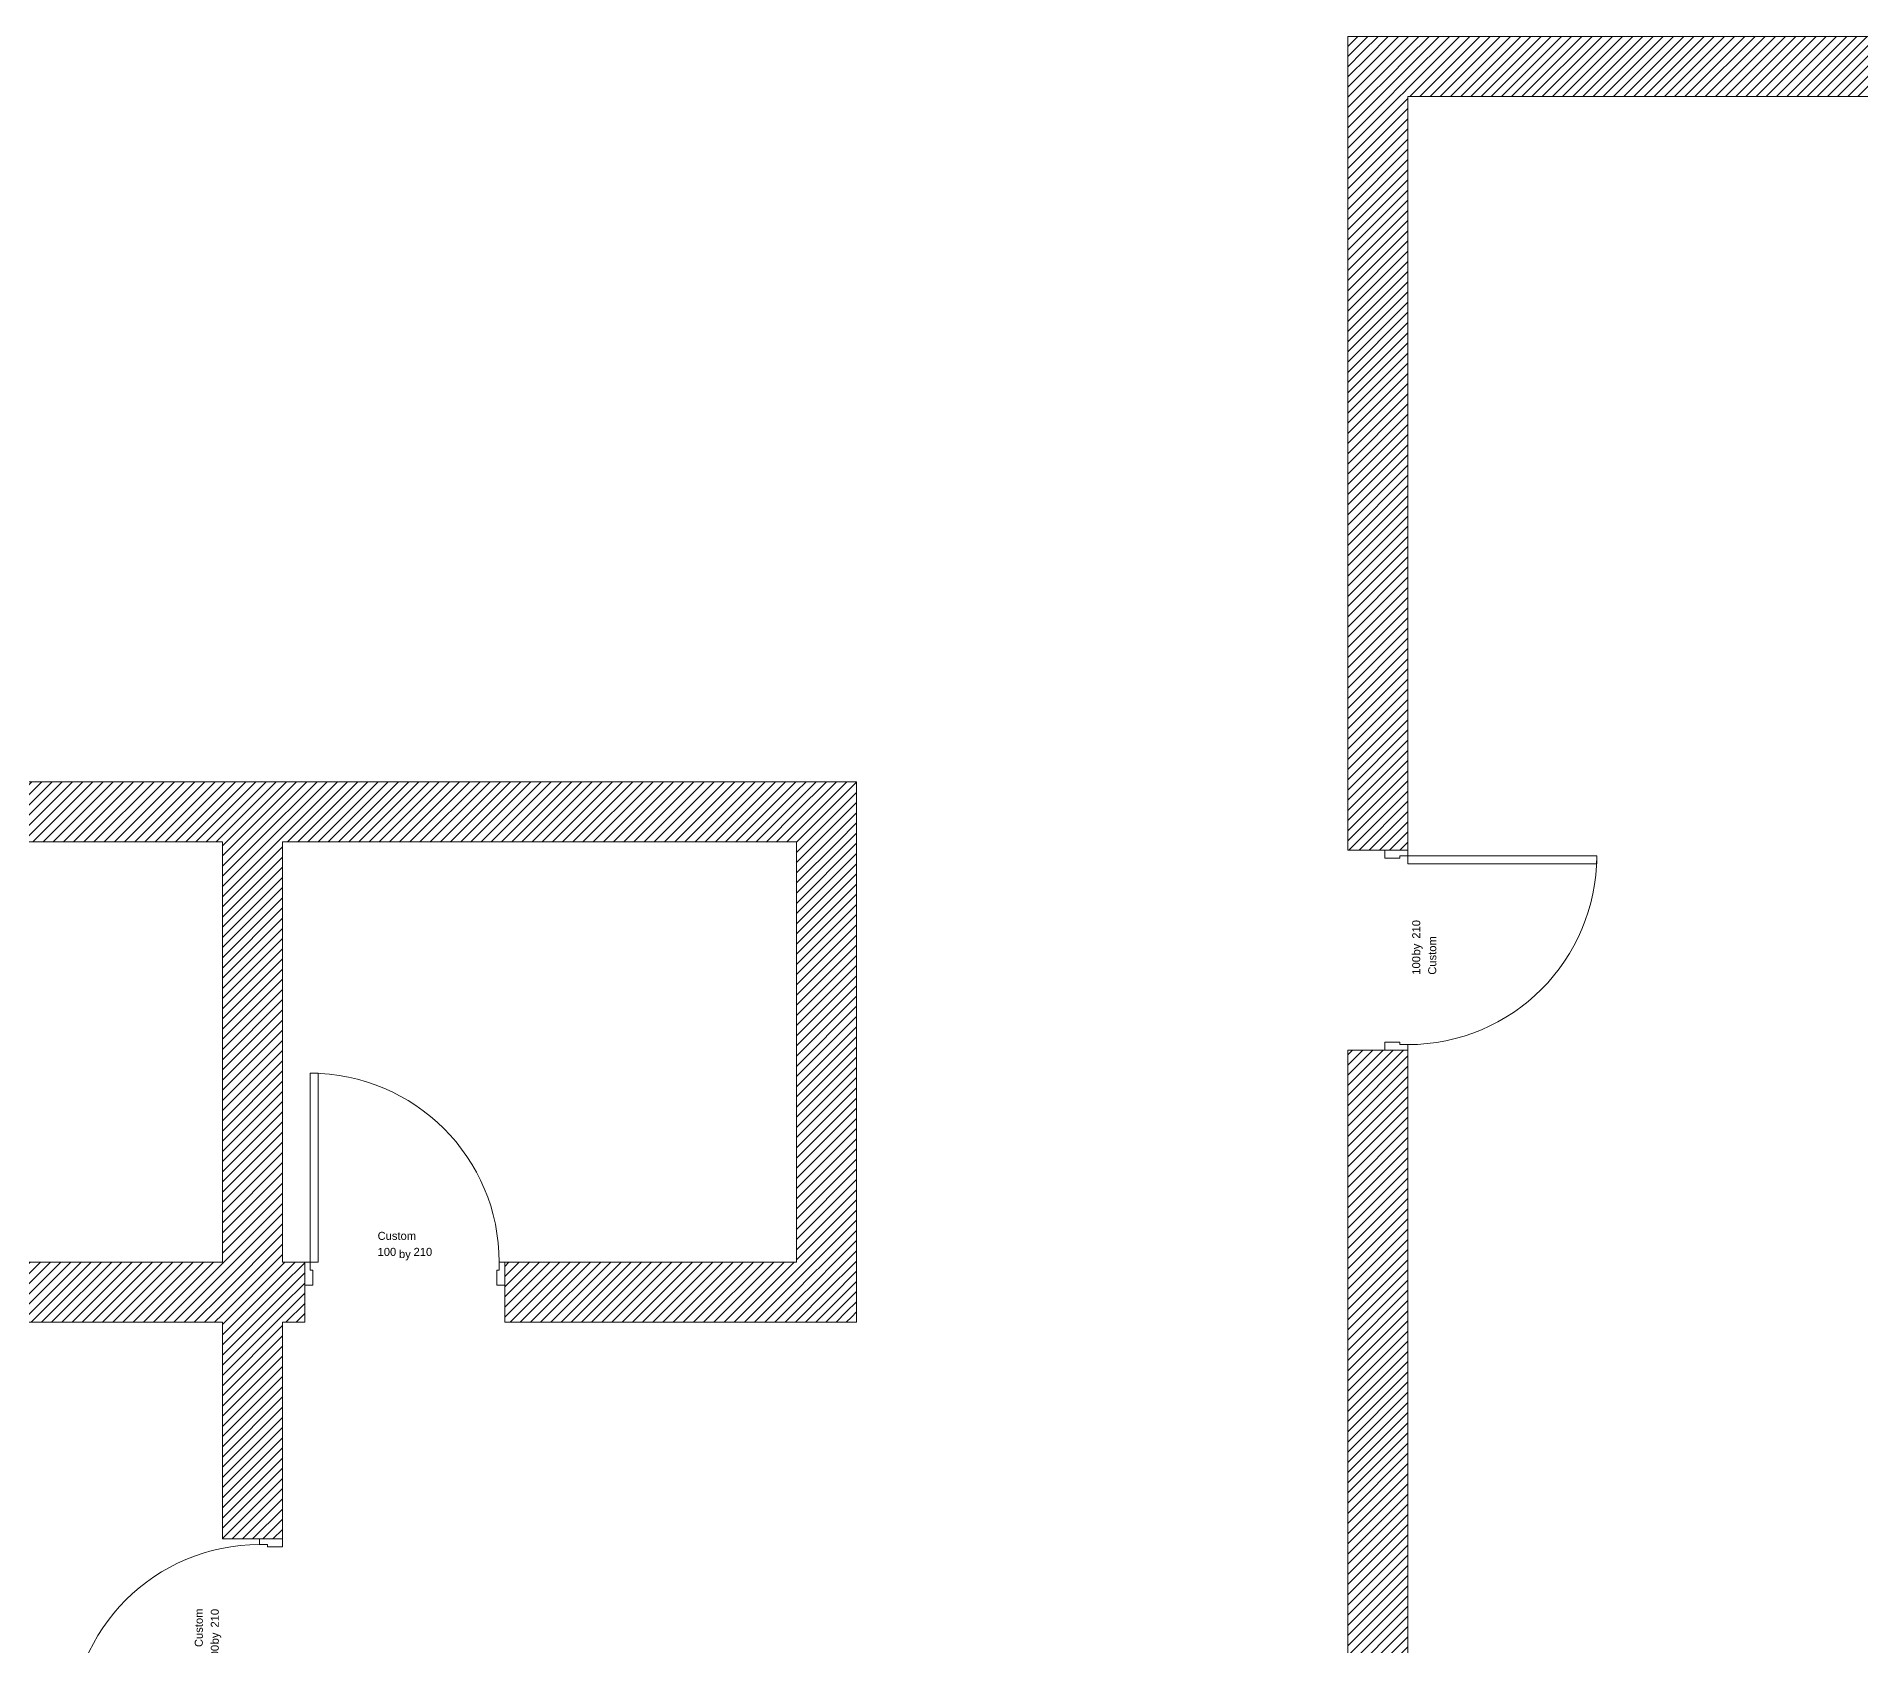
# Model space of a CAD drawing. Header units: millimetres. Extents: x -22335 to 45019, y -6963 to 26064.
# Drawn here: x 2618 to 11734, y 1536 to 9577 of the extents above; entities that cross this region are included whole.
import ezdxf
from ezdxf.enums import TextEntityAlignment as Align

# ---------------------------------------------------------------- set-up
doc = ezdxf.new("R2010")
doc.units = ezdxf.units.MM
doc.header["$MEASUREMENT"] = 0
for name, color, linetype in [('A_KONS_zid zunanji', 7, 'Continuous'), ('Archicad Door Markers', 7, 'Continuous'), ('Archicad Doors', 7, 'Continuous')]:
    doc.layers.add(name, color=color, linetype=linetype)
for name, color, linetype, lineweight in [('A_KONS_zid zunanji_Pen_No__27', 7, 'Continuous', 20), ('Archicad Door Markers_Pen_No__7', 7, 'Continuous', 13), ('Archicad Doors_Pen_No__27', 7, 'Continuous', 20), ('Archicad Window Markers_Pen_No__7', 7, 'Continuous', 13)]:
    doc.layers.add(name, color=color, linetype=linetype, lineweight=lineweight)
doc.layers.add('Archicad Doors_Pen_No__23', color=7, linetype='Continuous', lineweight=20, true_color=0xff6600)
doc.layers.add('Archicad Doors_Pen_No__3', color=7, linetype='Continuous', lineweight=13, true_color=0xff6600)
doc.styles.add('GENERATED_STYLE_1', font='arial.ttf')
pattern_1 = [(45, (0, 0), (-25.45584, 25.45584), [])]

# ---------------------------------------------------------------- blocks, each defined once
blk = doc.blocks.new('Door 27_2')
at = {"layer": 'Archicad Doors_Pen_No__23', "color": 30, "linetype": 'Continuous', "lineweight": 20, "true_color": 0xff6600}
for p, q in [((-472, 0), (-500, 0)), ((-500, 0), (-500, -115)), ((-472, -40), (-472, 0)), ((500, 0), (472, 0)), ((472, 0), (472, -40)), ((500, -115), (500, 0)), ((-460, -40), (-472, -40)), ((-460, -115), (-460, -40)), ((472, -40), (460, -40)), ((460, -40), (460, -115)), ((-500, -115), (-460, -115)), ((460, -115), (500, -115))]:
    blk.add_line(p, q, dxfattribs=at)
at = {"layer": 'Archicad Doors_Pen_No__27', "color": 7, "linetype": 'Continuous', "lineweight": 20}
for p, q in [((-500, 0), (-500, -115)), ((-500, 0), (-500, -115)), ((500, 0), (500, -115)), ((500, 0), (500, -115)), ((-500, -115), (-500, -300)), ((500, -115), (500, -300))]:
    blk.add_line(p, q, dxfattribs=at)
at = {"layer": 'Archicad Doors_Pen_No__3', "color": 30, "linetype": 'Continuous', "lineweight": 13, "true_color": 0xff6600}
for p, q in [((432, 0), (432, 944)), ((432, 944), (472, 944)), ((472, 944), (472, 0)), ((472, 0), (432, 0))]:
    blk.add_line(p, q, dxfattribs=at)
blk.add_arc((472, 0), 944, 90, 180, dxfattribs=at)
blk = doc.blocks.new('Basic Window-Door-Skylight Marker')
at = {"layer": 'Archicad Window Markers_Pen_No__7', "color": 7, "lineweight": 13, "style": 'GENERATED_STYLE_1'}
for tag, p in [('AC_WIDO_ID', (-158.6, 99.3)), ('AC_WIDO_A_SIZE', (-158.6, 19.3)), ('GS_Separator', (-21.3, 8.5)), ('AC_WIDO_B_SIZE', (67.1, 19.3))]:
    blk.add_attdef(tag, text='', height=40, dxfattribs=at).set_placement(p, align=Align.BOTTOM_LEFT)
blk = doc.blocks.new('Wall_25', base_point=(9171.5, -6834))
at = {"layer": 'A_KONS_zid zunanji', "linetype": 'Continuous', "lineweight": 0, "true_color": 0x000000}
h = blk.add_hatch(dxfattribs=at)
h.set_pattern_fill('Navadna_NF_Opeka', color=18, style=0, pattern_type=2)
h.set_pattern_definition(pattern_1)
h.paths.add_polyline_path([(9471.5, 9577.1), (9171.5, 9577.1), (9471.5, 9277.1)])
h = blk.add_hatch(dxfattribs=at)
h.set_pattern_fill('Navadna_NF_Opeka', color=18, style=0, pattern_type=2)
h.set_pattern_definition(pattern_1)
h.paths.add_polyline_path([(9471.5, 9277.1), (9171.5, 9577.1), (9171.5, 9277.1)])
h = blk.add_hatch(dxfattribs=at)
h.set_pattern_fill('Navadna_NF_Opeka', color=18, style=0, pattern_type=2)
h.set_pattern_definition(pattern_1)
h.paths.add_polyline_path([(9471.5, 9277.1), (9171.5, 9277.1), (9171.5, 5511.1), (9471.5, 5511.1)])
h = blk.add_hatch(dxfattribs=at)
h.set_pattern_fill('Navadna_NF_Opeka', color=18, style=0, pattern_type=2)
h.set_pattern_definition(pattern_1)
h.paths.add_polyline_path([(9471.5, 4511.1), (9171.5, 4511.1), (9171.5, -6534), (9471.5, -6534)])
at = {"layer": 'A_KONS_zid zunanji_Pen_No__27', "color": 7, "linetype": 'Continuous', "lineweight": 20}
for p, q in [((9356.5, 5511.1), (9171.5, 5511.1)), ((9471.5, 5511.1), (9356.5, 5511.1)), ((9356.5, 4511.1), (9171.5, 4511.1)), ((9471.5, 4511.1), (9356.5, 4511.1))]:
    blk.add_line(p, q, dxfattribs=at)
at = {"layer": 'A_KONS_zid zunanji_Pen_No__27', "color": 7, "linetype": 'Continuous', "lineweight": 20, "flags": 128}
for points in [[(9171.5, 9577.1), (9471.5, 9577.1)], [(9171.5, 9577.1), (9171.5, 5511.1)], [(9471.5, 5511.1), (9471.5, 9277.1)], [(9171.5, 4511.1), (9171.5, 1007.7)], [(9471.5, -6534), (9471.5, 4511.1)], [(9171.5, 707.7), (9171.5, -1425.3)], [(9171.5, -1725.3), (9171.5, -6534)]]:
    blk.add_lwpolyline(points, dxfattribs=at)
at = {"layer": 'Archicad Door Markers', "color": 161, "lineweight": 13, "true_color": 0x40a5ff}
ref = blk.add_blockref('Basic Window-Door-Skylight Marker', (9171.5, 5011.1), dxfattribs=dict(at, rotation=90))
ref.add_attrib('AC_MarkerText_1', 'Custom', dxfattribs={"layer": 'Archicad Door Markers_Pen_No__7', "color": 7, "lineweight": 13, "height": 40, "rotation": 90, "style": 'GENERATED_STYLE_1'}).set_placement((9625.2, 4888.4), align=Align.BOTTOM_LEFT)
ref.add_attrib('GS_Separator', ' by ', dxfattribs={"layer": 'Archicad Door Markers_Pen_No__7', "color": 7, "lineweight": 13, "height": 40, "rotation": 90, "style": 'GENERATED_STYLE_1'}).set_placement((9545.2, 4969.1), align=Align.BOTTOM_LEFT)
ref.add_attrib('AC_WIDO_A_SIZE', '100', dxfattribs={"layer": 'Archicad Door Markers_Pen_No__7', "color": 7, "lineweight": 13, "height": 40, "rotation": 90, "style": 'GENERATED_STYLE_1'}).set_placement((9545.2, 4888.4), align=Align.BOTTOM_LEFT)
ref.add_attrib('AC_WIDO_B_SIZE', '210', dxfattribs={"layer": 'Archicad Door Markers_Pen_No__7', "color": 7, "lineweight": 13, "height": 40, "rotation": 90, "style": 'GENERATED_STYLE_1'}).set_placement((9545.2, 5068.4), align=Align.BOTTOM_LEFT)
at = {"layer": 'Archicad Doors', "color": 21, "linetype": 'Continuous', "lineweight": 0, "true_color": 0xff9955, "xscale": -1, "zscale": 1000, "rotation": 270}
blk.add_blockref('Door 27_2', (9471.5, 5011.1), dxfattribs=at)
blk = doc.blocks.new('Wall_28', base_point=(-3773.2, 3452))
at = {"layer": 'A_KONS_zid zunanji', "linetype": 'Continuous', "lineweight": 0, "true_color": 0x000000}
h = blk.add_hatch(dxfattribs=at)
h.set_pattern_fill('Navadna_NF_Opeka', color=18, style=0, pattern_type=2)
h.set_pattern_definition(pattern_1)
h.paths.add_polyline_path([(-3473.2, 3152), (3547.3, 3152), (3547.3, 3452), (-3473.2, 3452)])
h = blk.add_hatch(dxfattribs=at)
h.set_pattern_fill('Navadna_NF_Opeka', color=18, style=0, pattern_type=2)
h.set_pattern_definition(pattern_1)
h.paths.add_polyline_path([(3847.3, 3452), (3847.3, 3152), (3958.3, 3152), (3958.3, 3452)])
h = blk.add_hatch(dxfattribs=at)
h.set_pattern_fill('Navadna_NF_Opeka', color=18, style=0, pattern_type=2)
h.set_pattern_definition(pattern_1)
h.paths.add_polyline_path([(6416, 3452), (4958.3, 3452), (4958.3, 3152), (6416, 3152)])
h = blk.add_hatch(dxfattribs=at)
h.set_pattern_fill('Navadna_NF_Opeka', color=18, style=0, pattern_type=2)
h.set_pattern_definition(pattern_1)
h.paths.add_polyline_path([(6416, 3452), (6716, 3152), (6716, 3452)])
h = blk.add_hatch(dxfattribs=at)
h.set_pattern_fill('Navadna_NF_Opeka', color=18, style=0, pattern_type=2)
h.set_pattern_definition(pattern_1)
h.paths.add_polyline_path([(6416, 3452), (6416, 3152), (6716, 3152)])
at = {"layer": 'A_KONS_zid zunanji_Pen_No__27', "color": 7, "linetype": 'Continuous', "lineweight": 20}
for p, q in [((3958.3, 3452), (3958.3, 3337)), ((4958.3, 3452), (4958.3, 3337)), ((3958.3, 3337), (3958.3, 3152)), ((4958.3, 3337), (4958.3, 3152))]:
    blk.add_line(p, q, dxfattribs=at)
at = {"layer": 'A_KONS_zid zunanji_Pen_No__27', "color": 7, "linetype": 'Continuous', "lineweight": 20, "flags": 128}
for points in [[(3547.3, 3452), (-3473.2, 3452)], [(3958.3, 3452), (3847.3, 3452)], [(6416, 3452), (4958.3, 3452)], [(6716, 3152), (6716, 3452)], [(-709.4, 3152), (3547.3, 3152)], [(3847.3, 3152), (3958.3, 3152)], [(4958.3, 3152), (6716, 3152)]]:
    blk.add_lwpolyline(points, dxfattribs=at)
at = {"layer": 'Archicad Door Markers', "color": 161, "lineweight": 13, "true_color": 0x40a5ff}
ref = blk.add_blockref('Basic Window-Door-Skylight Marker', (4458.3, 3452), dxfattribs=at)
ref.add_attrib('AC_MarkerText_1', 'Custom', dxfattribs={"layer": 'Archicad Door Markers_Pen_No__7', "color": 7, "lineweight": 13, "height": 40, "style": 'GENERATED_STYLE_1'}).set_placement((4322.6, 3551.3), align=Align.BOTTOM_LEFT)
ref.add_attrib('GS_Separator', ' by ', dxfattribs={"layer": 'Archicad Door Markers_Pen_No__7', "color": 7, "lineweight": 13, "height": 40, "style": 'GENERATED_STYLE_1'}).set_placement((4414.1, 3460.5), align=Align.BOTTOM_LEFT)
ref.add_attrib('AC_WIDO_A_SIZE', '100', dxfattribs={"layer": 'Archicad Door Markers_Pen_No__7', "color": 7, "lineweight": 13, "height": 40, "style": 'GENERATED_STYLE_1'}).set_placement((4322.6, 3471.3), align=Align.BOTTOM_LEFT)
ref.add_attrib('AC_WIDO_B_SIZE', '210', dxfattribs={"layer": 'Archicad Door Markers_Pen_No__7', "color": 7, "lineweight": 13, "height": 40, "style": 'GENERATED_STYLE_1'}).set_placement((4502.5, 3471.3), align=Align.BOTTOM_LEFT)
at = {"layer": 'Archicad Doors', "color": 21, "linetype": 'Continuous', "lineweight": 0, "true_color": 0xff9955, "xscale": -1, "zscale": 1000}
blk.add_blockref('Door 27_2', (4458.3, 3452), dxfattribs=at)
blk = doc.blocks.new('Wall_29', base_point=(-1366.9, 5852.8))
at = {"layer": 'A_KONS_zid zunanji', "linetype": 'Continuous', "lineweight": 0, "true_color": 0x000000}
h = blk.add_hatch(dxfattribs=at)
h.set_pattern_fill('Navadna_NF_Opeka', color=18, style=0, pattern_type=2)
h.set_pattern_definition(pattern_1)
h.paths.add_polyline_path([(6416, 5852.8), (-1366.9, 5852.8), (-1366.9, 5552.8), (6416, 5552.8)])
h = blk.add_hatch(dxfattribs=at)
h.set_pattern_fill('Navadna_NF_Opeka', color=18, style=0, pattern_type=2)
h.set_pattern_definition(pattern_1)
h.paths.add_polyline_path([(6416, 5552.8), (6716, 5552.8), (6716, 5852.8)])
h = blk.add_hatch(dxfattribs=at)
h.set_pattern_fill('Navadna_NF_Opeka', color=18, style=0, pattern_type=2)
h.set_pattern_definition(pattern_1)
h.paths.add_polyline_path([(6416, 5552.8), (6716, 5852.8), (6416, 5852.8)])
at = {"layer": 'A_KONS_zid zunanji_Pen_No__27', "color": 7, "linetype": 'Continuous', "lineweight": 20, "flags": 128}
for points in [[(6716, 5852.8), (-1366.9, 5852.8)], [(-1366.9, 5852.8), (-1366.9, 5552.8)], [(6716, 5852.8), (6716, 5552.8)], [(-1366.9, 5552.8), (3547.3, 5552.8)], [(3847.3, 5552.8), (6416, 5552.8)]]:
    blk.add_lwpolyline(points, dxfattribs=at)
blk = doc.blocks.new('Door 27')
at = {"layer": 'Archicad Doors_Pen_No__23', "color": 30, "linetype": 'Continuous', "lineweight": 20, "true_color": 0xff6600}
for p, q in [((-472, 0), (-500, 0)), ((-500, 0), (-500, -115)), ((-472, -40), (-472, 0)), ((500, 0), (472, 0)), ((472, 0), (472, -40)), ((500, -115), (500, 0)), ((-460, -40), (-472, -40)), ((-460, -115), (-460, -40)), ((472, -40), (460, -40)), ((460, -40), (460, -115)), ((-500, -115), (-460, -115)), ((460, -115), (500, -115))]:
    blk.add_line(p, q, dxfattribs=at)
at = {"layer": 'Archicad Doors_Pen_No__27', "color": 7, "linetype": 'Continuous', "lineweight": 20}
for p, q in [((-500, 0), (-500, 185)), ((500, 0), (500, 185)), ((-500, -115), (-500, 0)), ((-500, -115), (-500, 0)), ((500, -115), (500, 0)), ((500, -115), (500, 0))]:
    blk.add_line(p, q, dxfattribs=at)
at = {"layer": 'Archicad Doors_Pen_No__3', "color": 30, "linetype": 'Continuous', "lineweight": 13, "true_color": 0xff6600}
for p, q in [((432, 0), (432, 944)), ((432, 944), (472, 944)), ((472, 944), (472, 0)), ((472, 0), (432, 0))]:
    blk.add_line(p, q, dxfattribs=at)
blk.add_arc((472, 0), 944, 90, 180, dxfattribs=at)
blk = doc.blocks.new('Wall_33', base_point=(3847.3, 5852.8))
at = {"layer": 'A_KONS_zid zunanji', "linetype": 'Continuous', "lineweight": 0, "true_color": 0x000000}
h = blk.add_hatch(dxfattribs=at)
h.set_pattern_fill('Navadna_NF_Opeka', color=18, style=0, pattern_type=2)
h.set_pattern_definition(pattern_1)
h.paths.add_polyline_path([(3547.3, 5552.8), (3547.3, 2068.7), (3847.3, 2068.7), (3847.3, 5552.8)])
h = blk.add_hatch(dxfattribs=at)
h.set_pattern_fill('Navadna_NF_Opeka', color=18, style=0, pattern_type=2)
h.set_pattern_definition(pattern_1)
h.paths.add_polyline_path([(3547.3, 1007.7), (3847.3, 1007.7), (3847.3, 1068.7), (3547.3, 1068.7)])
at = {"layer": 'A_KONS_zid zunanji_Pen_No__27', "color": 7, "linetype": 'Continuous', "lineweight": 20}
for p, q in [((3732.3, 2068.7), (3547.3, 2068.7)), ((3847.3, 2068.7), (3732.3, 2068.7)), ((3732.3, 1068.7), (3547.3, 1068.7)), ((3847.3, 1068.7), (3732.3, 1068.7))]:
    blk.add_line(p, q, dxfattribs=at)
at = {"layer": 'A_KONS_zid zunanji_Pen_No__27', "color": 7, "linetype": 'Continuous', "lineweight": 20, "flags": 128}
for points in [[(3547.3, 5552.8), (3547.3, 3452)], [(3847.3, 3452), (3847.3, 5552.8)], [(3547.3, 3152), (3547.3, 2068.7)], [(3847.3, 2068.7), (3847.3, 3152)], [(3547.3, 1068.7), (3547.3, 1007.7)], [(3847.3, 1007.7), (3847.3, 1068.7)]]:
    blk.add_lwpolyline(points, dxfattribs=at)
at = {"layer": 'Archicad Door Markers', "color": 161, "lineweight": 13, "true_color": 0x40a5ff}
ref = blk.add_blockref('Basic Window-Door-Skylight Marker', (3847.3, 1568.7), dxfattribs=dict(at, rotation=270))
ref.add_attrib('AC_MarkerText_1', 'Custom', dxfattribs={"layer": 'Archicad Door Markers_Pen_No__7', "color": 7, "lineweight": 13, "height": 40, "rotation": 90, "style": 'GENERATED_STYLE_1'}).set_placement((3461.1, 1528.4), align=Align.BOTTOM_LEFT)
ref.add_attrib('GS_Separator', ' by ', dxfattribs={"layer": 'Archicad Door Markers_Pen_No__7', "color": 7, "lineweight": 13, "height": 40, "rotation": 90, "style": 'GENERATED_STYLE_1'}).set_placement((3541.1, 1526.6), align=Align.BOTTOM_LEFT)
ref.add_attrib('AC_WIDO_A_SIZE', '100', dxfattribs={"layer": 'Archicad Door Markers_Pen_No__7', "color": 7, "lineweight": 13, "height": 40, "rotation": 90, "style": 'GENERATED_STYLE_1'}).set_placement((3541.1, 1446), align=Align.BOTTOM_LEFT)
ref.add_attrib('AC_WIDO_B_SIZE', '210', dxfattribs={"layer": 'Archicad Door Markers_Pen_No__7', "color": 7, "lineweight": 13, "height": 40, "rotation": 90, "style": 'GENERATED_STYLE_1'}).set_placement((3541.1, 1625.9), align=Align.BOTTOM_LEFT)
at = {"layer": 'Archicad Doors', "color": 21, "linetype": 'Continuous', "lineweight": 0, "true_color": 0xff9955, "xscale": -1, "zscale": 1000, "rotation": 89.99999999999999}
blk.add_blockref('Door 27', (3732.3, 1568.7), dxfattribs=at)
blk = doc.blocks.new('Wall_40', base_point=(9171.5, 9577.1))
at = {"layer": 'A_KONS_zid zunanji', "linetype": 'Continuous', "lineweight": 0, "true_color": 0x000000}
h = blk.add_hatch(dxfattribs=at)
h.set_pattern_fill('Navadna_NF_Opeka', color=18, style=0, pattern_type=2)
h.set_pattern_definition(pattern_1)
h.paths.add_polyline_path([(9471.5, 9277.1), (15810.2, 9277.1), (15810.2, 9577.1), (9471.5, 9577.1)])
h = blk.add_hatch(dxfattribs=at)
h.set_pattern_fill('Navadna_NF_Opeka', color=18, style=0, pattern_type=2)
h.set_pattern_definition(pattern_1)
h.paths.add_polyline_path([(15810.2, 9277.1), (16110.2, 9277.1), (16110.2, 9577.1)])
h = blk.add_hatch(dxfattribs=at)
h.set_pattern_fill('Navadna_NF_Opeka', color=18, style=0, pattern_type=2)
h.set_pattern_definition(pattern_1)
h.paths.add_polyline_path([(15810.2, 9277.1), (16110.2, 9577.1), (15810.2, 9577.1)])
at = {"layer": 'A_KONS_zid zunanji_Pen_No__27', "color": 7, "linetype": 'Continuous', "lineweight": 20, "flags": 128}
for points in [[(16110.2, 9577.1), (9471.5, 9577.1)], [(16110.2, 9577.1), (16110.2, 9277.1)], [(9471.5, 9277.1), (15810.2, 9277.1)]]:
    blk.add_lwpolyline(points, dxfattribs=at)
blk = doc.blocks.new('Wall_103', base_point=(6716, 3452))
at = {"layer": 'A_KONS_zid zunanji', "linetype": 'Continuous', "lineweight": 0, "true_color": 0x000000}
h = blk.add_hatch(dxfattribs=at)
h.set_pattern_fill('Navadna_NF_Opeka', color=18, style=0, pattern_type=2)
h.set_pattern_definition(pattern_1)
h.paths.add_polyline_path([(6416, 5552.8), (6416, 3452), (6716, 3452), (6716, 5552.8)])
at = {"layer": 'A_KONS_zid zunanji_Pen_No__27', "color": 7, "linetype": 'Continuous', "lineweight": 20, "flags": 128}
for points in [[(6416, 5552.8), (6416, 3452)], [(6716, 3452), (6716, 5552.8)]]:
    blk.add_lwpolyline(points, dxfattribs=at)

msp = doc.modelspace()

# ---------------------------------------------------------------- block references
at = {"layer": 'A_KONS_zid zunanji', "color": 7, "lineweight": 20}
for name, p in [('Wall_25', (9171.5, -6834)), ('Wall_40', (9171.5, 9577.1)), ('Wall_29', (-1366.9, 5852.8)), ('Wall_33', (3847.3, 5852.8)), ('Wall_103', (6716, 3452)), ('Wall_28', (-3773.2, 3452))]:
    msp.add_blockref(name, p, dxfattribs=at)

doc.saveas('drawing.dxf')
